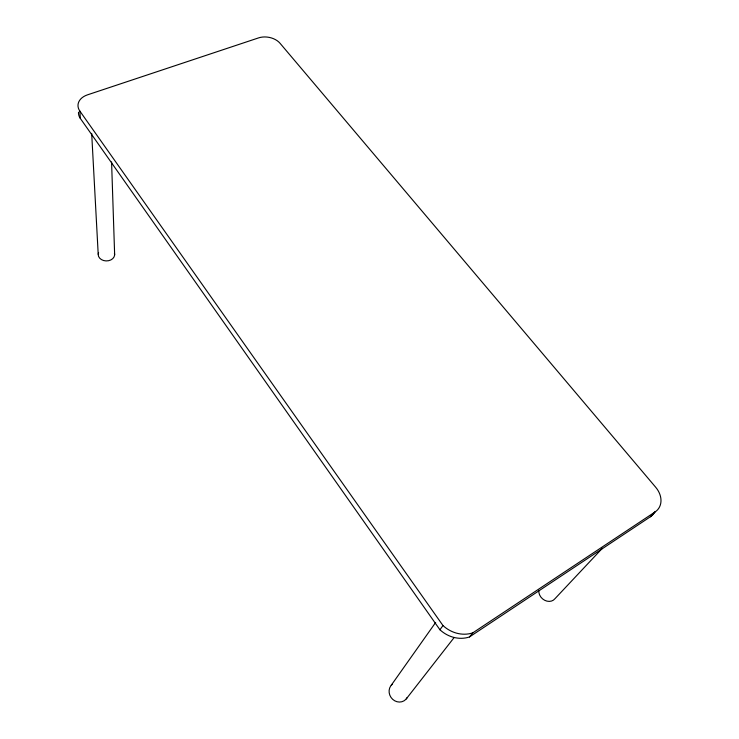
<?xml version="1.0" encoding="UTF-8"?>
<svg xmlns="http://www.w3.org/2000/svg" width="739" height="739" viewBox="0 0 739 739"><rect width="100%" height="100%" fill="white"/><g stroke="black" fill="none" stroke-linecap="round" stroke-linejoin="round"><path stroke-width="1.11" d="M391.273 685.21L435.677 622.441M439.927 629.757L442.984 625.563A29.92 26.502 43.5 0 0 472.84 632.833L655.133 511.905A20.609 16.156 38.4 0 0 655.705 487.269L280.063 43.305A15.787 10.725 10 0 0 258.604 37.883L87.479 94.851A17.33 12.212 2.8 0 0 79.858 111.09L80.339 118.443L439.927 629.757A29.625 26.308 43.9 0 0 469.477 636.953L650.394 516.764L655.133 511.905M406.274 698.9L454.097 637.6M469.477 636.953L472.84 632.833M602.396 548.236L554.961 598.71A9.542 8.055 43.8 0 1 544.671 600.28A9.542 8.055 43.8 0 1 538.805 590.396M79.858 111.09L442.984 625.563M91.682 133.362L98.204 254.198M111.58 161.924L114.647 254.798M654.634 512.099A20.415 16.073 38.7 0 1 650.394 516.764M80.339 118.443A17.191 12.175 2.7 0 1 78.51 112.208M114.453 253.135A8.231 6.411 0.5 0 1 106.065 260.922A8.231 6.411 0.5 0 1 98.583 252.553M407.217 697.533A10.207 9.404 56.3 0 1 392.668 699.334A10.207 9.404 56.3 0 1 392.446 684.055"/></g></svg>
